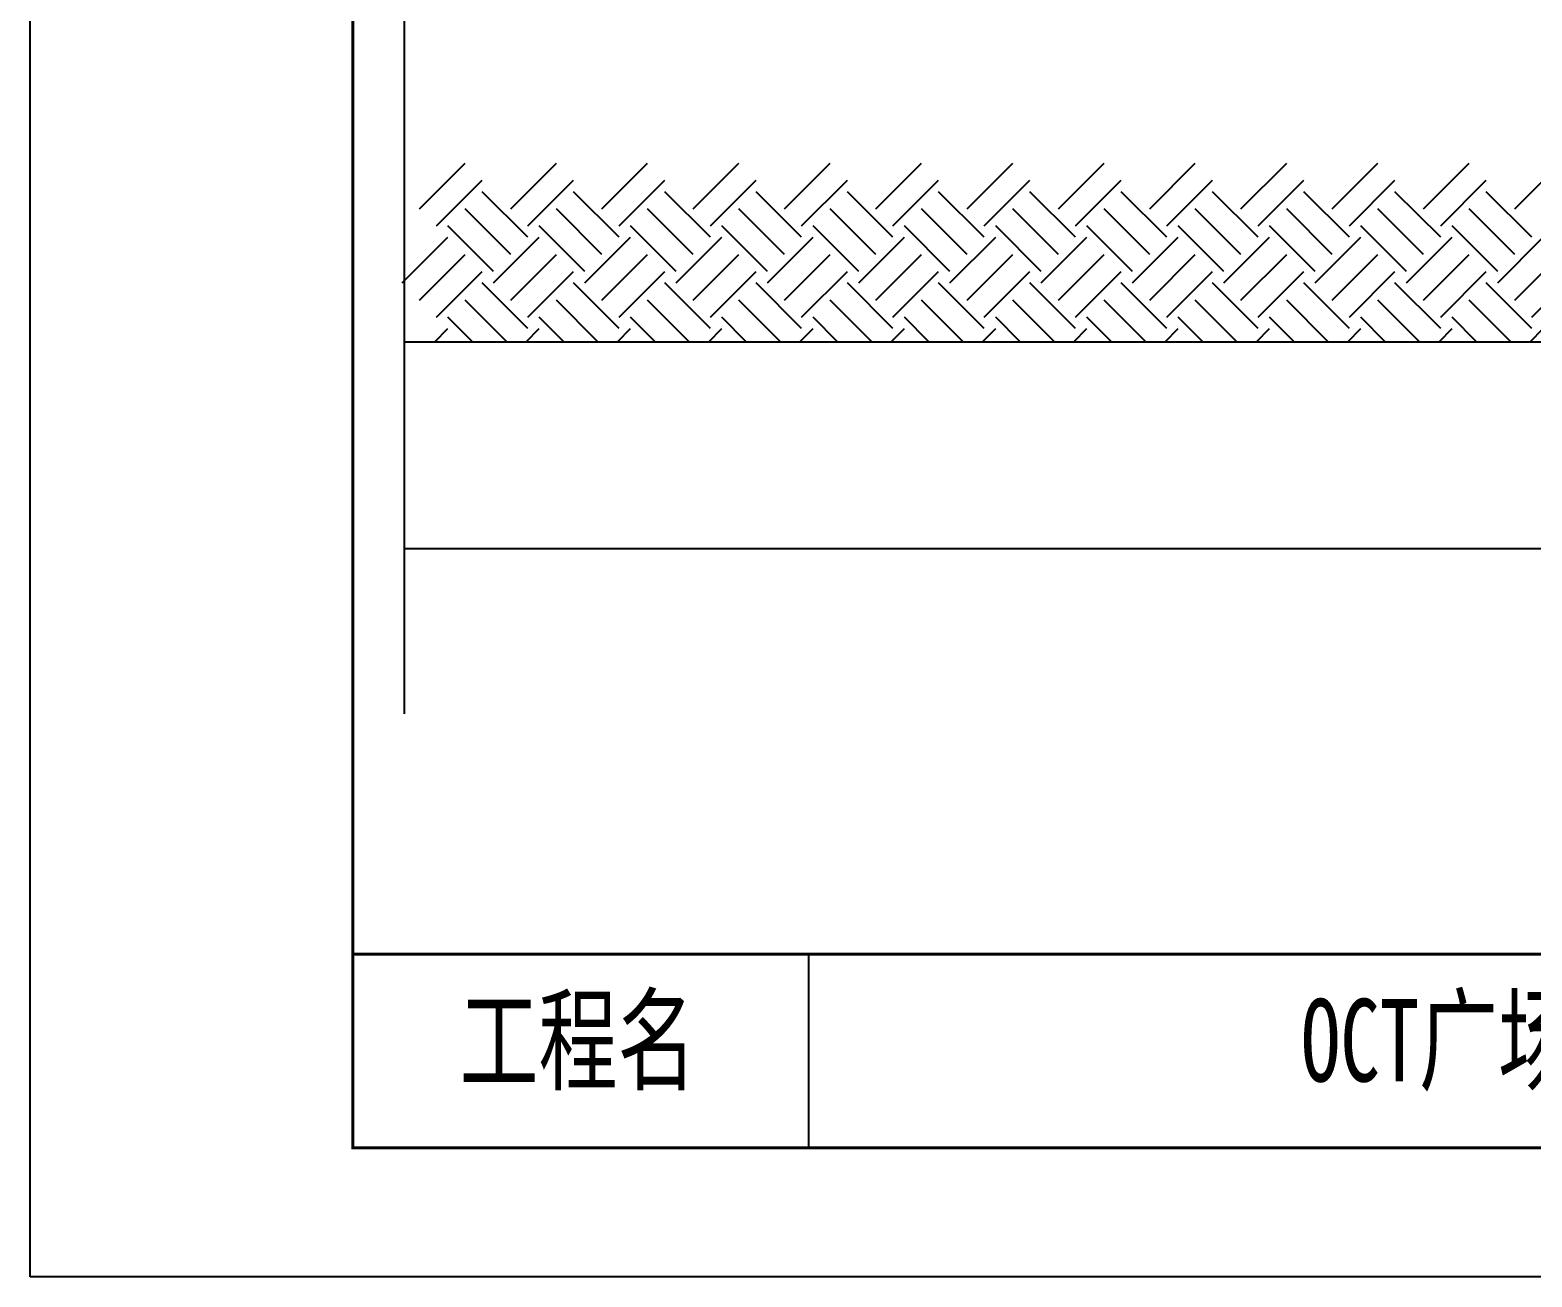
# Model space of a CAD drawing. Extents: x 109 to 4309, y -673 to 2245.
# Drawn here: x 109 to 1273, y -673 to 293 of the extents above; entities that cross this region are included whole.
import ezdxf

# ---------------------------------------------------------------- set-up
doc = ezdxf.new("R2010")
doc.units = 0
doc.header["$MEASUREMENT"] = 0
for name, color, linetype in [('LEVEL', 2, 'CONTINUOUS'), ('STAIR', 140, 'CONTINUOUS'), ('TK', 1, 'CONTINUOUS')]:
    doc.layers.add(name, color=color, linetype=linetype)
doc.styles.add('STYLE1', font='simsun.ttf', dxfattribs={"width": 0.7})

msp = doc.modelspace()

# ---------------------------------------------------------------- linework, layer by layer
at = {"layer": 'LEVEL'}
for p, q in [((399.1, 51.7), (3073.2, 51.7)), ((399.1, -108.3), (3073.2, -108.3))]:
    msp.add_line(p, q, dxfattribs=at)
at = {"layer": 'STAIR', "linetype": 'CONTINUOUS'}
msp.add_line((399.1, 437.5), (399.1, -236.5), dxfattribs=at)
at = {"layer": 'STAIR'}
for p, q in [((411, 154.7), (446.4, 190)), ((481.7, 154.7), (517.1, 190)), ((552.4, 154.7), (587.8, 190)), ((623.1, 154.7), (658.5, 190)), ((693.8, 154.7), (729.2, 190)), ((764.6, 154.7), (799.9, 190)), ((835.3, 154.7), (870.6, 190)), ((906, 154.7), (941.3, 190)), ((976.7, 154.7), (1012, 190)), ((1047.4, 154.7), (1082.8, 190)), ((1118.1, 154.7), (1153.5, 190)), ((1188.8, 154.7), (1224.2, 190)), ((1259.5, 154.7), (1294.9, 190)), ((424.3, 141.4), (459.6, 176.8)), ((495, 141.4), (530.3, 176.8)), ((565.7, 141.4), (601, 176.8)), ((636.4, 141.4), (671.8, 176.8)), ((707.1, 141.4), (742.5, 176.8)), ((777.8, 141.4), (813.2, 176.8)), ((848.5, 141.4), (883.9, 176.8)), ((919.2, 141.4), (954.6, 176.8)), ((989.9, 141.4), (1025.3, 176.8)), ((1060.7, 141.4), (1096, 176.8)), ((1131.4, 141.4), (1166.7, 176.8)), ((1202.1, 141.4), (1237.4, 176.8)), ((495, 132.6), (459.6, 167.9)), ((565.7, 132.6), (530.3, 167.9)), ((636.4, 132.6), (601, 167.9)), ((707.1, 132.6), (671.8, 167.9)), ((777.8, 132.6), (742.5, 167.9)), ((848.5, 132.6), (813.2, 167.9)), ((919.2, 132.6), (883.9, 167.9)), ((989.9, 132.6), (954.6, 167.9)), ((1060.7, 132.6), (1025.3, 167.9)), ((1131.4, 132.6), (1096, 167.9)), ((1202.1, 132.6), (1166.7, 167.9)), ((1272.8, 132.6), (1237.4, 167.9)), ((481.7, 119.3), (446.4, 154.7)), ((552.4, 119.3), (517.1, 154.7)), ((623.1, 119.3), (587.8, 154.7)), ((693.8, 119.3), (658.5, 154.7)), ((764.6, 119.3), (729.2, 154.7)), ((835.3, 119.3), (799.9, 154.7)), ((906, 119.3), (870.6, 154.7)), ((976.7, 119.3), (941.3, 154.7)), ((1047.4, 119.3), (1012, 154.7)), ((1118.1, 119.3), (1082.8, 154.7)), ((1188.8, 119.3), (1153.5, 154.7)), ((1259.5, 119.3), (1224.2, 154.7)), ((468.5, 106.1), (433.1, 141.4)), ((539.2, 106.1), (503.8, 141.4)), ((609.9, 106.1), (574.5, 141.4)), ((680.6, 106.1), (645.2, 141.4)), ((751.3, 106.1), (715.9, 141.4)), ((822, 106.1), (786.7, 141.4)), ((892.7, 106.1), (857.4, 141.4)), ((963.4, 106.1), (928.1, 141.4)), ((1034.1, 106.1), (998.8, 141.4)), ((1104.9, 106.1), (1069.5, 141.4)), ((1175.6, 106.1), (1140.2, 141.4)), ((1246.3, 106.1), (1210.9, 141.4)), ((397.7, 97.2), (433.1, 132.6)), ((468.5, 97.2), (503.8, 132.6)), ((539.2, 97.2), (574.5, 132.6)), ((609.9, 97.2), (645.2, 132.6)), ((680.6, 97.2), (715.9, 132.6)), ((751.3, 97.2), (786.7, 132.6)), ((822, 97.2), (857.4, 132.6)), ((892.7, 97.2), (928.1, 132.6)), ((963.4, 97.2), (998.8, 132.6)), ((1034.1, 97.2), (1069.5, 132.6)), ((1104.9, 97.2), (1140.2, 132.6)), ((1175.6, 97.2), (1210.9, 132.6)), ((1246.3, 97.2), (1281.6, 132.6)), ((411, 84), (446.4, 119.3)), ((481.7, 84), (517.1, 119.3)), ((552.4, 84), (587.8, 119.3)), ((623.1, 84), (658.5, 119.3)), ((693.8, 84), (729.2, 119.3)), ((764.6, 84), (799.9, 119.3)), ((835.3, 84), (870.6, 119.3)), ((906, 84), (941.3, 119.3)), ((976.7, 84), (1012, 119.3)), ((1047.4, 84), (1082.8, 119.3)), ((1118.1, 84), (1153.5, 119.3)), ((1188.8, 84), (1224.2, 119.3)), ((1259.5, 84), (1294.9, 119.3)), ((424.3, 70.7), (459.6, 106.1)), ((495, 70.7), (530.3, 106.1)), ((565.7, 70.7), (601, 106.1)), ((636.4, 70.7), (671.8, 106.1)), ((707.1, 70.7), (742.5, 106.1)), ((777.8, 70.7), (813.2, 106.1)), ((848.5, 70.7), (883.9, 106.1)), ((919.2, 70.7), (954.6, 106.1)), ((989.9, 70.7), (1025.3, 106.1)), ((1060.7, 70.7), (1096, 106.1)), ((1131.4, 70.7), (1166.7, 106.1)), ((1202.1, 70.7), (1237.4, 106.1)), ((1272.8, 70.7), (1308.1, 106.1)), ((495, 61.9), (459.6, 97.2)), ((565.7, 61.9), (530.3, 97.2)), ((636.4, 61.9), (601, 97.2)), ((707.1, 61.9), (671.8, 97.2)), ((777.8, 61.9), (742.5, 97.2)), ((848.5, 61.9), (813.2, 97.2)), ((919.2, 61.9), (883.9, 97.2)), ((989.9, 61.9), (954.6, 97.2)), ((1060.7, 61.9), (1025.3, 97.2)), ((1131.4, 61.9), (1096, 97.2)), ((1202.1, 61.9), (1166.7, 97.2)), ((1272.8, 61.9), (1237.4, 97.2)), ((478.6, 51.7), (446.4, 84)), ((549.3, 51.7), (517.1, 84)), ((620, 51.7), (587.8, 84)), ((690.7, 51.7), (658.5, 84)), ((761.4, 51.7), (729.2, 84)), ((832.1, 51.7), (799.9, 84)), ((902.9, 51.7), (870.6, 84)), ((973.6, 51.7), (941.3, 84)), ((1044.3, 51.7), (1012, 84)), ((1115, 51.7), (1082.8, 84)), ((1185.7, 51.7), (1153.5, 84)), ((1256.4, 51.7), (1224.2, 84)), ((452.1, 51.7), (433.1, 70.7)), ((522.8, 51.7), (503.8, 70.7)), ((593.5, 51.7), (574.5, 70.7)), ((664.2, 51.7), (645.2, 70.7)), ((734.9, 51.7), (715.9, 70.7)), ((805.6, 51.7), (786.7, 70.7)), ((876.3, 51.7), (857.4, 70.7)), ((947.1, 51.7), (928.1, 70.7)), ((1017.8, 51.7), (998.8, 70.7)), ((1088.5, 51.7), (1069.5, 70.7)), ((1159.2, 51.7), (1140.2, 70.7)), ((1229.9, 51.7), (1210.9, 70.7)), ((423, 51.7), (433.1, 61.9)), ((493.7, 51.7), (503.8, 61.9)), ((564.4, 51.7), (574.5, 61.9)), ((635.1, 51.7), (645.2, 61.9)), ((705.8, 51.7), (715.9, 61.9)), ((776.5, 51.7), (786.7, 61.9)), ((847.2, 51.7), (857.4, 61.9)), ((917.9, 51.7), (928.1, 61.9)), ((988.7, 51.7), (998.8, 61.9)), ((1059.4, 51.7), (1069.5, 61.9)), ((1130.1, 51.7), (1140.2, 61.9)), ((1200.8, 51.7), (1210.9, 61.9)), ((1271.5, 51.7), (1281.6, 61.9))]:
    msp.add_line(p, q, dxfattribs=at)
at = {"layer": 'TK', "linetype": 'CONTINUOUS'}
for p, q in [((109.4, -672.6), (109.4, 2245.2)), ((359.4, -572.6), (359.4, 2177.4)), ((712.4, -422.6), (712.4, -572.6)), ((4209.4, -572.6), (359.4, -572.6)), ((4309.4, -672.6), (109.4, -672.6))]:
    msp.add_line(p, q, dxfattribs=at)
at = {"layer": 'TK', "linetype": 'CONTINUOUS', "const_width": 2.5}
for points in [[(359.4, 2177.4), (359.4, -572.6), (4209.4, -572.6), (4209.4, 2177.4), (359.4, 2177.4)], [(359.4, -422.6), (4209.4, -422.6)]]:
    msp.add_lwpolyline(points, dxfattribs=at)

# ---------------------------------------------------------------- texts
at = {"layer": 'TK', "linetype": 'CONTINUOUS', "style": 'STYLE1', "width": 0.7}
for s, p in [('工程名', (442.2, -521.2)), ('OCT广场景观设计', (1093.9, -521.2))]:
    msp.add_text(s, height=64, dxfattribs=at).set_placement(p)

doc.saveas('drawing.dxf')
